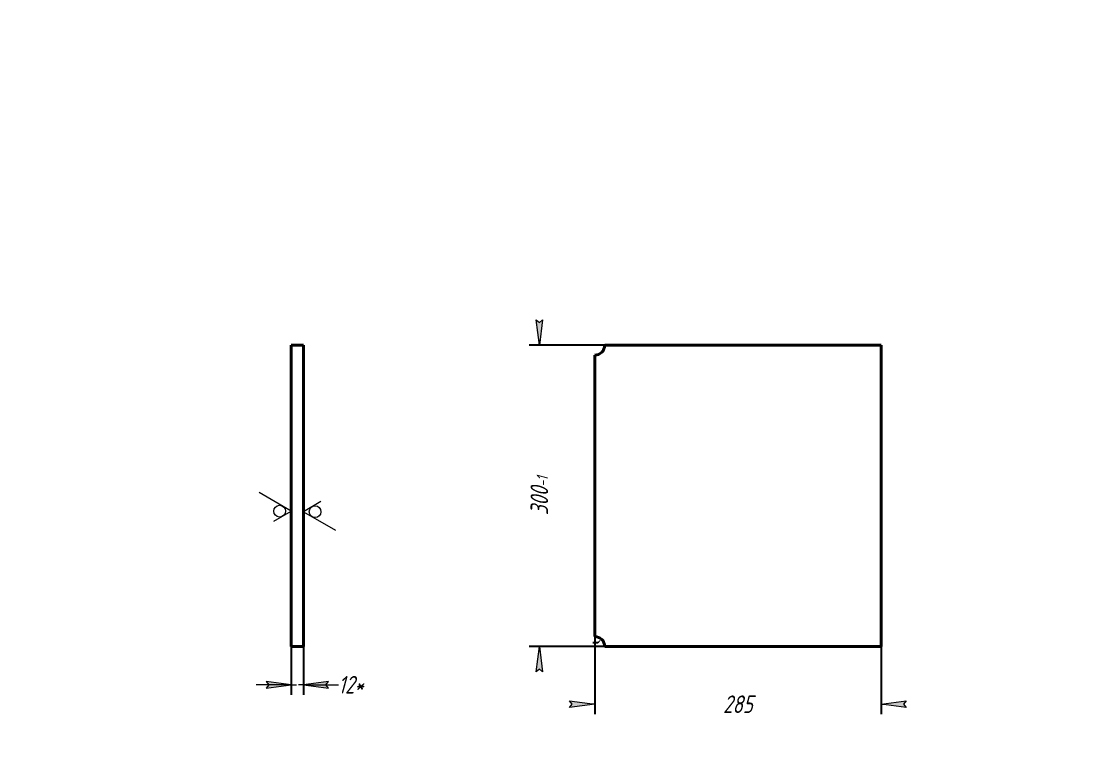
# Model space of a CAD drawing. Header units: millimetres. Extents: x 0 to 210, y 0 to 297.
# Drawn here: x 0 to 210, y 153 to 297 of the extents above; entities that cross this region are included whole.
import ezdxf

# ---------------------------------------------------------------- set-up
doc = ezdxf.new("R2010")
doc.units = ezdxf.units.MM
doc.linetypes.add('K5LT_BASIC', pattern=[0])
doc.linetypes.add('K5LT_THIN', pattern=[0])
doc.layers.add('Системный слой', color=7, linetype='Continuous')
doc.styles.add('KDIMTEXTSTYLE', font='GOST_AU.SHX', dxfattribs={"width": 0.96, "oblique": 15, "height": 5})
doc.dimstyles.new('KDIMSTYLE (0.20)', dxfattribs={"dimtxt": 5, "dimasz": 1, "dimexe": 2, "dimexo": 0.0625, "dimgap": 1, "dimtad": 1, "dimlfac": 5, "dimtxsty": 'KDIMTEXTSTYLE', "dimsah": 1, "dimcen": 0.09, "dimdle": 1, "dimadec": 0, "dimazin": 0, "dimtfac": 0.667, "dimtmove": 0, "dimatfit": 3, "dimfxl": 1, "dimtvp": 1, "dimtolj": 1, "dimtzin": 0, "dimarcsym": 0})

# ---------------------------------------------------------------- blocks, each defined once
blk = doc.blocks.new('KDIMARROW_02')
at = {"layer": 'Системный слой'}
blk.add_hatch(color=0, dxfattribs=at).paths.add_polyline_path([(4.5, -5.51091059616309e-16), (5, 0.6582624912261956), (0, 0), (5, -0.658262491226197)])
at = {"layer": 'Системный слой', "color": 0, "linetype": 'K5LT_THIN', "lineweight": 18}
for p, q in [((0, 0), (-1, 0)), ((5, 0.6582624912261956), (0, 0)), ((0, 0), (5, -0.658262491226197)), ((0, 0), (7, -8.572527594031472e-16)), ((4.5, -5.51091059616309e-16), (5, 0.6582624912261956)), ((5, -0.658262491226197), (4.5, -5.51091059616309e-16))]:
    blk.add_line(p, q, dxfattribs=at)
blk = doc.blocks.new('U0')
at = {"layer": 'Системный слой', "color": 7, "linetype": 'K5LT_THIN', "lineweight": 18}
for p, q in [((53.8, 199.4794661532015), (47.39825, 203.1755165157015)), ((50.3, 197.4587411532015), (53.8, 199.4794661532015))]:
    blk.add_line(p, q, dxfattribs=at)
blk.add_arc((51.46666666666666, 199.4794661532015), 1.166666666666666, 0, 359.999994270422, dxfattribs=at)
blk = doc.blocks.new('U1')
at = {"layer": 'Системный слой', "color": 7, "linetype": 'K5LT_THIN', "lineweight": 18}
for p, q in [((59.7, 201.3900059721853), (56.2, 199.3692809721854)), ((56.2, 199.3692809721854), (62.60175, 195.6732306096854))]:
    blk.add_line(p, q, dxfattribs=at)
blk.add_arc((58.53333333333332, 199.3692809721854), 1.166666666666666, 0, 359.999994270422, dxfattribs=at)
blk = doc.blocks.new('KDIMARROW_01')
at = {"layer": 'Системный слой'}
blk.add_hatch(color=0, dxfattribs=at).paths.add_polyline_path([(-5, -0.6582624912261956), (0, 0), (-5, 0.658262491226197), (-4.5, 5.51091059616309e-16)])
at = {"layer": 'Системный слой', "color": 0, "linetype": 'K5LT_THIN', "lineweight": 18}
for p, q in [((-4.5, 5.51091059616309e-16), (-5, 0.658262491226197)), ((-5, 0.658262491226197), (0, 0)), ((0, 0), (-5, -0.6582624912261956)), ((-5, -0.6582624912261956), (-4.5, 5.51091059616309e-16)), ((0, 0), (-1, 0))]:
    blk.add_line(p, q, dxfattribs=at)

msp = doc.modelspace()

# ---------------------------------------------------------------- linework, layer by layer
at = {"layer": 'Системный слой', "color": 150, "linetype": 'K5LT_BASIC', "lineweight": 40, "true_color": 0x0080ff}
for p, q in [((53.79999999999999, 232.5301884701624), (56.2, 232.5301884701624)), ((53.79999999999999, 232.5301884701624), (53.8, 172.5301884701624)), ((56.2, 232.5301884701624), (56.2, 172.5301884701624)), ((116.2000000000563, 232.5301884701624), (171.2000000000564, 232.5301884701624)), ((171.2000000000564, 232.5301884701624), (171.2000000000564, 172.5301884701624)), ((114.2000000000564, 174.5301884701624), (114.2000000000564, 230.5301884695893)), ((53.8, 172.5301884701624), (56.2, 172.5301884701624)), ((171.2000000000564, 172.5301884701624), (116.2000000000572, 172.5301884701624))]:
    msp.add_line(p, q, dxfattribs=at)
for centre, start, end in [((114.2000000000563, 232.5301884701624), 270, 0), ((114.2000000000563, 172.5301884701624), 0, 89.99999999999964)]:
    msp.add_arc(centre, 2, start, end, dxfattribs=at)

# ---------------------------------------------------------------- block references
at = {"layer": 'Системный слой'}
for name in ['U0', 'U1']:
    msp.add_blockref(name, (0, 0), dxfattribs=at)

# ---------------------------------------------------------------- dimensions: what is measured, and where the dimension line sits
at = {"layer": 'Системный слой', "color": 7}
msp.add_linear_dim(base=(103.1754810053184, 172.5301884701624), p1=(116.2000000000563, 232.5301884701624), p2=(116.2000000000562, 172.5301884701624), angle=90, location=(103.1754810053184, 202.5301884701624), dimstyle='KDIMSTYLE (0.20)', override={"dimexo": 0, "dimpost": '\\H3.5;\\W0.965;\\Q15;<>\\H0.65x;\\S^-1;\\H1.5x;', "dimblk1": 'KDIMARROW_01', "dimblk2": 'KDIMARROW_01', "dimse1": 0, "dimse2": 0, "dimclrt": 7, "dimtolj": 1}, dxfattribs=at).render()
for base, p1, p2, location, override in [((114.1999999999999, 161.063282616741), (171.2000000000564, 172.5301884701624), (114.1999999999999, 174.5301884707354), (142.7000000000282, 161.063282616741), {"dimexo": 0, "dimpost": '\\H3.5;\\W0.965;\\Q15;<>', "dimblk1": 'KDIMARROW_01', "dimblk2": 'KDIMARROW_01', "dimse1": 0, "dimse2": 0, "dimclrt": 7, "dimtolj": 1}), ((53.79999999999996, 164.9433344680136), (56.2, 172.5301884701624), (53.79999999999996, 172.5301884701624), (65.65342625808722, 164.9433344680136), {"dimexo": 0, "dimpost": '\\H3.5;\\W0.965;\\Q15;<>\\H3.5;\\W0.965;\\Q15;\\Q15;*', "dimblk1": 'KDIMARROW_02', "dimblk2": 'KDIMARROW_02', "dimse1": 0, "dimse2": 0, "dimclrt": 7, "dimtolj": 1})]:
    msp.add_linear_dim(base=base, p1=p1, p2=p2, location=location, dimstyle='KDIMSTYLE (0.20)', override=override, dxfattribs=at).render()
msp.add_radius_dim(center=(114.2000000000563, 172.5301884701624), mpoint=(115.5055976578903, 174.0452510945639), dimstyle='KDIMSTYLE (0.20)', override={"dimtih": 1, "dimtoh": 1, "dimpost": '\\H3.5;\\W0.965;\\Q15;R<>\\X\\H3.5;\\W0.965;\\Q15;\\Q15;2 рад.', "dimblk2": 'KDIMARROW_01', "dimclrt": 7, "dimtmove": 1, "dimtolj": 1}, dxfattribs=at).render()

doc.saveas('drawing.dxf')
